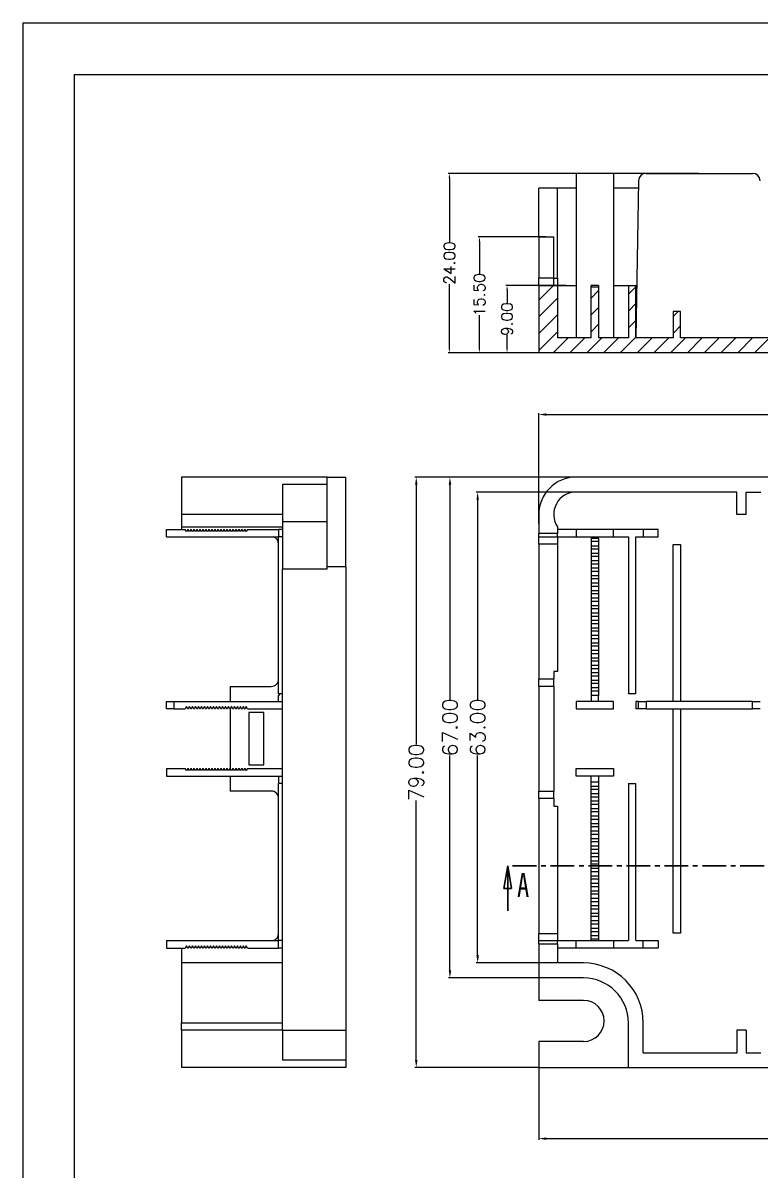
# Model space of a CAD drawing. Header units: inches. Extents: x 1800 to 3196, y 326 to 616.
# Drawn here: x 1800.4 to 1899.1, y 462.4 to 615.9 of the extents above; entities that cross this region are included whole.
import ezdxf

# ---------------------------------------------------------------- set-up
doc = ezdxf.new("R2010")
doc.units = ezdxf.units.IN
doc.header["$LTSCALE"] = 0.05
doc.linetypes.add('CENTERX2', pattern=[101.6, 63.5, -12.7, 12.7, -12.7])
doc.styles.add('SLDTEXTSTYLE0', font='TXT', dxfattribs={"width": 0.75})
doc.styles.get("Standard").update_dxf_attribs({"font": 'txt', "bigfont": 'gbcbig.shx'})
doc.dimstyles.new('2', dxfattribs={"dimtxt": 1.5, "dimasz": 0.6, "dimexe": 0.18, "dimexo": 0.0625, "dimgap": 0.09, "dimtad": 0, "dimzin": 0, "dimdsep": 46, "dimtxsty": 'Standard', "dimcen": 0, "dimclrd": 3, "dimclre": 3, "dimadec": 0, "dimazin": 2, "dimtfac": 1, "dimtofl": 0, "dimtmove": 0, "dimatfit": 3, "dimfxl": 1, "dimtolj": 1, "dimtzin": 0, "dimarcsym": 0})
doc.dimstyles.new('2.5', dxfattribs={"dimtxt": 2, "dimasz": 1, "dimexe": 0.18, "dimexo": 0.0625, "dimgap": 0.09, "dimtad": 0, "dimzin": 0, "dimdsep": 46, "dimtxsty": 'Standard', "dimcen": 1, "dimclrd": 3, "dimclre": 3, "dimclrt": 256, "dimadec": 0, "dimazin": 2, "dimtfac": 1, "dimtofl": 0, "dimtmove": 0, "dimatfit": 3, "dimfxl": 1, "dimtolj": 1, "dimtzin": 0, "dimarcsym": 0})

# ---------------------------------------------------------------- blocks, each defined once
blk = doc.blocks.new('_CLOSED')
at = {"color": 0, "linetype": 'ByBlock', "lineweight": -2}
for p, q in [((-1, 0.166667), (0, 0)), ((-1, 0.166667), (-1, -0.166667)), ((0, 0), (-1, -0.166667)), ((0, 0), (-1, 0))]:
    blk.add_line(p, q, dxfattribs=at)
blk = doc.blocks.new('*D197')
at = {"color": 3, "lineweight": -2}
for p, q in [((1890.92, 595.73), (1857.34, 595.73)), ((1857.52, 595.13), (1857.52, 586.57)), ((1857.52, 572.33), (1857.52, 580.89)), ((1870.96, 571.73), (1857.34, 571.73))]:
    blk.add_line(p, q, dxfattribs=at)
at = {"color": 3}
for points in [[(1857.42, 595.13), (1857.62, 595.13), (1857.52, 595.73)], [(1857.42, 572.33), (1857.62, 572.33), (1857.52, 571.73)]]:
    blk.add_solid(points, dxfattribs=at)
at = {"layer": 'Defpoints', "color": 0}
for p in [(1857.52, 595.73), (1890.98, 595.73), (1871.02, 571.73)]:
    blk.add_point(p, dxfattribs=at)
at = {"color": 0, "insert": (1857.52, 583.73), "char_height": 1.5, "attachment_point": 5, "rotation": 90}
blk.add_mtext('\\A1;24.00', dxfattribs=at)
blk = doc.blocks.new('*D198')
at = {"color": 3, "lineweight": -2}
for p, q in [((1873.17, 580.73), (1865.06, 580.73)), ((1865.24, 580.13), (1865.24, 578.32)), ((1865.24, 572.33), (1865.24, 574.14)), ((1874.34, 571.73), (1865.06, 571.73))]:
    blk.add_line(p, q, dxfattribs=at)
at = {"color": 3}
for points in [[(1865.14, 580.13), (1865.34, 580.13), (1865.24, 580.73)], [(1865.14, 572.33), (1865.34, 572.33), (1865.24, 571.73)]]:
    blk.add_solid(points, dxfattribs=at)
at = {"layer": 'Defpoints', "color": 0}
for p in [(1865.24, 580.73), (1873.23, 580.73), (1874.41, 571.73)]:
    blk.add_point(p, dxfattribs=at)
at = {"color": 0, "insert": (1865.24, 576.23), "char_height": 1.5, "attachment_point": 5, "rotation": 90}
blk.add_mtext('\\A1;9.00', dxfattribs=at)
blk = doc.blocks.new('*D199')
at = {"color": 3, "lineweight": -2}
for p, q in [((1870.42, 587.23), (1861.36, 587.23)), ((1861.54, 586.63), (1861.54, 582.2)), ((1861.54, 572.33), (1861.54, 576.77)), ((1872.77, 571.73), (1861.36, 571.73))]:
    blk.add_line(p, q, dxfattribs=at)
at = {"color": 3}
for points in [[(1861.44, 586.63), (1861.64, 586.63), (1861.54, 587.23)], [(1861.44, 572.33), (1861.64, 572.33), (1861.54, 571.73)]]:
    blk.add_solid(points, dxfattribs=at)
at = {"layer": 'Defpoints', "color": 0}
for p in [(1861.54, 587.23), (1870.48, 587.23), (1872.84, 571.73)]:
    blk.add_point(p, dxfattribs=at)
at = {"color": 0, "insert": (1861.54, 579.48), "char_height": 1.5, "attachment_point": 5, "rotation": 90}
blk.add_mtext('\\A1;15.50', dxfattribs=at)
blk = doc.blocks.new('*D283')
at = {"color": 3, "lineweight": -2}
for p, q in [((1874.42, 555.09), (1852.9, 555.09)), ((1853.08, 554.09), (1853.08, 519.35)), ((1853.08, 477.09), (1853.08, 511.83)), ((1869.42, 476.09), (1852.9, 476.09))]:
    blk.add_line(p, q, dxfattribs=at)
at = {"color": 3}
for points in [[(1852.92, 554.09), (1853.25, 554.09), (1853.08, 555.09)], [(1852.92, 477.09), (1853.25, 477.09), (1853.08, 476.09)]]:
    blk.add_solid(points, dxfattribs=at)
at = {"layer": 'Defpoints', "color": 0}
for p in [(1853.08, 555.09), (1874.48, 555.09), (1869.48, 476.09)]:
    blk.add_point(p, dxfattribs=at)
at = {"insert": (1853.08, 515.59), "char_height": 2, "attachment_point": 5, "rotation": 90}
blk.add_mtext('\\A1;79.00', dxfattribs=at)
blk = doc.blocks.new('*D284')
at = {"color": 3, "lineweight": -2}
for p, q in [((1874.42, 553.09), (1861.12, 553.09)), ((1861.3, 552.09), (1861.3, 525.35)), ((1861.3, 491.09), (1861.3, 517.83)), ((1871.92, 490.09), (1861.12, 490.09))]:
    blk.add_line(p, q, dxfattribs=at)
at = {"color": 3}
for points in [[(1861.14, 552.09), (1861.47, 552.09), (1861.3, 553.09)], [(1861.14, 491.09), (1861.47, 491.09), (1861.3, 490.09)]]:
    blk.add_solid(points, dxfattribs=at)
at = {"layer": 'Defpoints', "color": 0}
for p in [(1861.3, 553.09), (1874.48, 553.09), (1871.98, 490.09)]:
    blk.add_point(p, dxfattribs=at)
at = {"insert": (1861.3, 521.59), "char_height": 2, "attachment_point": 5, "rotation": 90}
blk.add_mtext('\\A1;63.00', dxfattribs=at)
blk = doc.blocks.new('*D285')
at = {"color": 3, "lineweight": -2}
for p, q in [((1874.42, 555.09), (1857.41, 555.09)), ((1857.59, 554.09), (1857.59, 525.35)), ((1857.59, 489.09), (1857.59, 517.83)), ((1869.42, 488.09), (1857.41, 488.09))]:
    blk.add_line(p, q, dxfattribs=at)
at = {"color": 3}
for points in [[(1857.43, 554.09), (1857.76, 554.09), (1857.59, 555.09)], [(1857.43, 489.09), (1857.76, 489.09), (1857.59, 488.09)]]:
    blk.add_solid(points, dxfattribs=at)
at = {"layer": 'Defpoints', "color": 0}
for p in [(1857.59, 555.09), (1874.48, 555.09), (1869.48, 488.09)]:
    blk.add_point(p, dxfattribs=at)
at = {"insert": (1857.59, 521.59), "char_height": 2, "attachment_point": 5, "rotation": 90}
blk.add_mtext('\\A1;67.00', dxfattribs=at)
blk = doc.blocks.new('*D286')
at = {"color": 3, "lineweight": -2}
for p, q in [((1992.48, 482.29), (1992.48, 466.41)), ((1869.48, 477.78), (1869.48, 466.41)), ((1870.48, 466.59), (1926.56, 466.59)), ((1991.48, 466.59), (1935.4, 466.59))]:
    blk.add_line(p, q, dxfattribs=at)
at = {"color": 3}
for points in [[(1870.48, 466.75), (1870.48, 466.42), (1869.48, 466.59)], [(1991.48, 466.75), (1991.48, 466.42), (1992.48, 466.59)]]:
    blk.add_solid(points, dxfattribs=at)
at = {"layer": 'Defpoints', "color": 0}
for p in [(1992.48, 482.36), (1869.48, 477.84), (1992.48, 466.59)]:
    blk.add_point(p, dxfattribs=at)
at = {"insert": (1930.98, 466.59), "char_height": 2, "attachment_point": 5}
blk.add_mtext('\\A1;123.00', dxfattribs=at)
blk = doc.blocks.new('*D287')
at = {"color": 3, "lineweight": -2}
for p, q in [((1869.48, 548.88), (1869.48, 563.65)), ((1870.48, 563.47), (1927.06, 563.47)), ((1992.48, 563.47), (1935.9, 563.47)), ((1993.48, 555.15), (1993.48, 563.65))]:
    blk.add_line(p, q, dxfattribs=at)
at = {"color": 3}
for points in [[(1870.48, 563.63), (1870.48, 563.3), (1869.48, 563.47)], [(1992.48, 563.63), (1992.48, 563.3), (1993.48, 563.47)]]:
    blk.add_solid(points, dxfattribs=at)
at = {"layer": 'Defpoints', "color": 0}
for p in [(1869.48, 563.47), (1993.48, 555.09), (1869.48, 548.82)]:
    blk.add_point(p, dxfattribs=at)
at = {"insert": (1931.48, 563.47), "char_height": 2, "attachment_point": 5}
blk.add_mtext('\\A1;124.00', dxfattribs=at)

msp = doc.modelspace()

# ---------------------------------------------------------------- hatches: boundary and pattern name
at = {"linetype": 'Continuous', "lineweight": 0}
h = msp.add_hatch(dxfattribs=at)
h.set_pattern_fill('ANSI31', color=4, scale=0.5, style=0)
h.set_pattern_definition([(45, (181.3522, -67.6438), (-1.122532, 1.122532), [])])
h.paths.add_polyline_path([(1992.481, 580.234), (1991.481, 580.234), (1991.481, 577.234), (1990.481, 577.234), (1990.481, 573.734), (1888.481, 573.734), (1888.481, 577.234), (1887.481, 577.234), (1887.481, 573.734), (1882.481, 573.734), (1882.481, 580.734), (1881.481, 580.734), (1881.481, 573.734), (1877.481, 573.734), (1877.481, 580.545), (1876.481, 580.545), (1876.481, 573.734), (1871.981, 573.734), (1871.981, 580.734), (1869.481, 580.734), (1869.481, 571.734), (1992.481, 571.734)], flags=0)

# ---------------------------------------------------------------- linework, layer by layer
for p, q in [((1800.421, 615.855), (2209.076, 615.855)), ((1800.421, 615.855), (1800.421, 326.907)), ((1807.301, 608.975), (2202.196, 608.975)), ((1807.301, 608.975), (1807.301, 333.787)), ((1820.64, 524.089), (1822.158, 524.089)), ((1830.504, 524.089), (1835.158, 524.089))]:
    msp.add_line(p, q)
at = {"color": 7, "linetype": 'Continuous', "lineweight": 15}
for p, q in [((1874.481, 595.734), (1874.481, 573.734)), ((1879.481, 595.734), (1874.481, 595.734)), ((1879.481, 595.734), (1879.481, 573.734)), ((1883.848, 595.734), (1898.115, 595.734)), ((1882.848, 594.752), (1882.481, 573.734)), ((1871.981, 593.734), (1869.481, 593.734)), ((1869.481, 587.234), (1869.481, 593.734)), ((1871.981, 581.699), (1871.981, 593.734)), ((1874.481, 593.734), (1871.981, 593.734)), ((1882.83, 593.734), (1879.481, 593.734)), ((1869.481, 587.234), (1871.481, 587.234)), ((1869.481, 587.234), (1869.481, 581.734)), ((1871.481, 581.734), (1871.481, 587.234)), ((1869.481, 581.734), (1871.481, 581.734)), ((1869.481, 580.734), (1869.481, 581.734)), ((1871.481, 580.734), (1871.481, 581.734)), ((1871.981, 581.699), (1871.981, 580.734)), ((1869.481, 580.734), (1869.481, 571.734)), ((1869.481, 580.734), (1871.981, 580.734)), ((1871.981, 580.734), (1871.981, 573.734)), ((1871.981, 580.734), (1874.481, 580.734)), ((1877.481, 580.734), (1876.481, 580.734)), ((1876.481, 580.545), (1876.481, 580.734)), ((1876.481, 573.734), (1876.481, 580.545)), ((1876.481, 580.545), (1877.481, 580.545)), ((1877.481, 580.734), (1877.481, 580.545)), ((1877.481, 580.545), (1877.481, 573.734)), ((1879.481, 580.734), (1881.481, 580.734)), ((1881.481, 580.734), (1881.481, 573.734)), ((1881.481, 580.734), (1882.481, 580.734)), ((1882.481, 573.734), (1882.481, 580.734)), ((1882.481, 580.734), (1882.604, 580.734)), ((1887.481, 577.234), (1887.481, 573.734)), ((1888.481, 577.234), (1887.481, 577.234)), ((1888.481, 573.734), (1888.481, 577.234)), ((1876.481, 573.734), (1871.981, 573.734)), ((1881.481, 573.734), (1877.481, 573.734)), ((1887.481, 573.734), (1882.481, 573.734)), ((1990.481, 573.734), (1888.481, 573.734)), ((1992.481, 571.734), (1869.481, 571.734)), ((1821.658, 555.089), (1821.658, 550.089)), ((1841.158, 555.089), (1821.658, 555.089)), ((1841.158, 554.089), (1835.158, 554.089)), ((1835.158, 554.089), (1835.158, 549.089)), ((1841.158, 543.089), (1841.158, 555.089)), ((1841.158, 555.089), (1843.658, 555.089)), ((1843.658, 543.089), (1843.658, 555.089)), ((1900.481, 555.089), (1874.481, 555.089)), ((1895.981, 553.089), (1874.481, 553.089)), ((1895.981, 550.089), (1895.981, 553.089)), ((1897.231, 553.089), (1899.231, 553.089)), ((1897.231, 550.089), (1897.231, 553.089)), ((1835.158, 550.089), (1821.658, 550.089)), ((1821.658, 550.089), (1821.658, 548.431)), ((1869.481, 550.089), (1869.481, 547.543)), ((1897.231, 550.089), (1895.981, 550.089)), ((1819.658, 547.089), (1819.658, 548.089)), ((1819.658, 548.089), (1822.158, 548.089)), ((1821.658, 548.431), (1835.158, 548.431)), ((1821.658, 548.431), (1821.658, 548.089)), ((1822.331, 547.789), (1822.158, 548.089)), ((1822.504, 548.089), (1822.331, 547.789)), ((1822.504, 548.089), (1822.558, 548.089)), ((1822.731, 547.789), (1822.558, 548.089)), ((1822.904, 548.089), (1822.731, 547.789)), ((1822.904, 548.089), (1822.958, 548.089)), ((1823.131, 547.789), (1822.958, 548.089)), ((1823.304, 548.089), (1823.131, 547.789)), ((1823.304, 548.089), (1823.358, 548.089)), ((1823.531, 547.789), (1823.358, 548.089)), ((1823.704, 548.089), (1823.531, 547.789)), ((1823.704, 548.089), (1823.758, 548.089)), ((1823.931, 547.789), (1823.758, 548.089)), ((1824.104, 548.089), (1823.931, 547.789)), ((1824.104, 548.089), (1824.158, 548.089)), ((1824.331, 547.789), (1824.158, 548.089)), ((1824.504, 548.089), (1824.331, 547.789)), ((1824.504, 548.089), (1824.558, 548.089)), ((1824.731, 547.789), (1824.558, 548.089)), ((1824.904, 548.089), (1824.731, 547.789)), ((1824.904, 548.089), (1824.958, 548.089)), ((1825.131, 547.789), (1824.958, 548.089)), ((1825.304, 548.089), (1825.131, 547.789)), ((1825.304, 548.089), (1825.358, 548.089)), ((1825.531, 547.789), (1825.358, 548.089)), ((1825.704, 548.089), (1825.531, 547.789)), ((1825.704, 548.089), (1825.758, 548.089)), ((1825.931, 547.789), (1825.758, 548.089)), ((1826.104, 548.089), (1825.931, 547.789)), ((1826.104, 548.089), (1826.158, 548.089)), ((1826.331, 547.789), (1826.158, 548.089)), ((1826.504, 548.089), (1826.331, 547.789)), ((1826.504, 548.089), (1826.558, 548.089)), ((1826.731, 547.789), (1826.558, 548.089)), ((1826.904, 548.089), (1826.731, 547.789)), ((1826.904, 548.089), (1826.958, 548.089)), ((1827.131, 547.789), (1826.958, 548.089)), ((1827.304, 548.089), (1827.131, 547.789)), ((1827.304, 548.089), (1827.358, 548.089)), ((1827.531, 547.789), (1827.358, 548.089)), ((1827.704, 548.089), (1827.531, 547.789)), ((1827.704, 548.089), (1827.758, 548.089)), ((1827.931, 547.789), (1827.758, 548.089)), ((1828.104, 548.089), (1827.931, 547.789)), ((1828.104, 548.089), (1828.158, 548.089)), ((1828.331, 547.789), (1828.158, 548.089)), ((1828.504, 548.089), (1828.331, 547.789)), ((1828.504, 548.089), (1828.558, 548.089)), ((1828.731, 547.789), (1828.558, 548.089)), ((1828.904, 548.089), (1828.731, 547.789)), ((1828.904, 548.089), (1828.958, 548.089)), ((1829.131, 547.789), (1828.958, 548.089)), ((1829.304, 548.089), (1829.131, 547.789)), ((1829.304, 548.089), (1829.358, 548.089)), ((1829.531, 547.789), (1829.358, 548.089)), ((1829.704, 548.089), (1829.531, 547.789)), ((1829.704, 548.089), (1829.758, 548.089)), ((1829.931, 547.789), (1829.758, 548.089)), ((1830.104, 548.089), (1829.931, 547.789)), ((1830.104, 548.089), (1830.158, 548.089)), ((1830.331, 547.789), (1830.158, 548.089)), ((1830.504, 548.089), (1830.331, 547.789)), ((1830.504, 548.089), (1834.658, 548.089)), ((1834.658, 548.089), (1834.658, 547.089)), ((1835.158, 548.089), (1834.658, 548.089)), ((1841.158, 549.089), (1835.158, 549.089)), ((1835.158, 549.089), (1835.158, 542.789)), ((1871.981, 548.431), (1871.981, 547.543)), ((1874.481, 548.089), (1871.981, 548.089)), ((1879.481, 548.089), (1874.481, 548.089)), ((1874.481, 548.089), (1874.481, 547.089)), ((1879.481, 547.089), (1879.481, 548.089)), ((1883.481, 548.089), (1879.481, 548.089)), ((1883.481, 548.089), (1883.481, 547.089)), ((1885.481, 548.089), (1883.481, 548.089)), ((1885.481, 547.089), (1885.481, 548.089)), ((1819.658, 547.089), (1834.658, 547.089)), ((1835.158, 547.089), (1834.658, 547.089)), ((1834.658, 526.089), (1834.658, 547.089)), ((1871.981, 547.543), (1869.481, 547.543)), ((1869.481, 547.123), (1869.481, 547.543)), ((1869.481, 547.123), (1871.981, 547.123)), ((1869.481, 546.124), (1869.481, 547.123)), ((1871.981, 547.123), (1871.981, 547.543)), ((1871.981, 547.123), (1871.981, 546.124)), ((1871.981, 547.089), (1874.481, 547.089)), ((1874.481, 547.089), (1879.481, 547.089)), ((1876.481, 547.089), (1876.481, 546.889)), ((1876.481, 546.889), (1876.481, 546.462)), ((1877.481, 546.889), (1876.481, 546.889)), ((1876.481, 546.462), (1876.481, 545.889)), ((1877.481, 546.462), (1876.481, 546.462)), ((1877.481, 546.889), (1877.481, 547.089)), ((1877.481, 546.889), (1877.481, 546.462)), ((1877.481, 546.462), (1877.481, 545.889)), ((1879.481, 547.089), (1881.481, 547.089)), ((1881.481, 547.089), (1881.481, 526.089)), ((1882.481, 526.089), (1882.481, 547.089)), ((1882.481, 547.089), (1883.481, 547.089)), ((1883.481, 547.089), (1885.481, 547.089)), ((1871.981, 546.124), (1869.481, 546.124)), ((1869.481, 546.124), (1869.481, 528.089)), ((1871.981, 546.124), (1871.981, 529.089)), ((1876.481, 545.889), (1877.481, 545.889)), ((1876.481, 545.889), (1876.481, 545.462)), ((1877.481, 545.462), (1876.481, 545.462)), ((1876.481, 545.462), (1876.481, 544.889)), ((1876.481, 544.889), (1876.481, 544.462)), ((1877.481, 544.889), (1876.481, 544.889)), ((1877.481, 545.889), (1877.481, 545.462)), ((1877.481, 545.462), (1877.481, 544.889)), ((1877.481, 544.889), (1877.481, 544.462)), ((1887.481, 546.089), (1888.481, 546.089)), ((1887.481, 525.089), (1887.481, 546.089)), ((1888.481, 546.089), (1888.481, 525.089)), ((1877.481, 544.462), (1876.481, 544.462)), ((1876.481, 544.462), (1876.481, 543.889)), ((1877.481, 543.889), (1876.481, 543.889)), ((1876.481, 543.889), (1876.481, 543.462)), ((1876.481, 543.462), (1876.481, 542.889)), ((1877.481, 543.462), (1876.481, 543.462)), ((1877.481, 544.462), (1877.481, 543.889)), ((1877.481, 543.889), (1877.481, 543.462)), ((1877.481, 543.462), (1877.481, 542.889)), ((1835.158, 481.089), (1835.158, 542.789)), ((1841.158, 542.789), (1835.158, 542.789)), ((1843.658, 543.089), (1841.158, 543.089)), ((1841.158, 542.789), (1841.158, 543.089)), ((1843.658, 543.089), (1843.658, 481.089)), ((1877.481, 542.889), (1876.481, 542.889)), ((1876.481, 542.889), (1876.481, 542.462)), ((1876.481, 542.462), (1876.481, 541.889)), ((1877.481, 542.462), (1876.481, 542.462)), ((1877.481, 541.889), (1876.481, 541.889)), ((1876.481, 541.889), (1876.481, 541.462)), ((1877.481, 542.889), (1877.481, 542.462)), ((1877.481, 542.462), (1877.481, 541.889)), ((1877.481, 541.889), (1877.481, 541.462)), ((1876.481, 541.462), (1876.481, 540.889)), ((1877.481, 541.462), (1876.481, 541.462)), ((1877.481, 540.889), (1876.481, 540.889)), ((1876.481, 540.889), (1876.481, 540.462)), ((1876.481, 540.462), (1876.481, 539.889)), ((1877.481, 540.462), (1876.481, 540.462)), ((1877.481, 541.462), (1877.481, 540.889)), ((1877.481, 540.889), (1877.481, 540.462)), ((1877.481, 540.462), (1877.481, 539.889)), ((1877.481, 539.889), (1876.481, 539.889)), ((1876.481, 539.889), (1876.481, 539.462)), ((1877.481, 539.462), (1876.481, 539.462)), ((1876.481, 539.462), (1876.481, 538.889)), ((1876.481, 538.889), (1876.481, 538.462)), ((1877.481, 538.889), (1876.481, 538.889)), ((1877.481, 539.889), (1877.481, 539.462)), ((1877.481, 539.462), (1877.481, 538.889)), ((1877.481, 538.889), (1877.481, 538.462)), ((1877.481, 538.462), (1876.481, 538.462)), ((1876.481, 538.462), (1876.481, 537.889)), ((1877.481, 537.889), (1876.481, 537.889)), ((1876.481, 537.889), (1876.481, 537.462)), ((1877.481, 537.462), (1876.481, 537.462)), ((1876.481, 537.462), (1876.481, 536.889)), ((1877.481, 538.462), (1877.481, 537.889)), ((1877.481, 537.889), (1877.481, 537.462)), ((1877.481, 537.462), (1877.481, 536.889)), ((1877.481, 536.889), (1876.481, 536.889)), ((1876.481, 536.889), (1876.481, 536.462)), ((1877.481, 536.462), (1876.481, 536.462)), ((1876.481, 536.462), (1876.481, 535.889)), ((1877.481, 535.889), (1876.481, 535.889)), ((1876.481, 535.889), (1876.481, 535.462)), ((1877.481, 536.889), (1877.481, 536.462)), ((1877.481, 536.462), (1877.481, 535.889)), ((1877.481, 535.889), (1877.481, 535.462)), ((1877.481, 535.462), (1876.481, 535.462)), ((1876.481, 535.462), (1876.481, 534.889)), ((1877.481, 534.889), (1876.481, 534.889)), ((1876.481, 534.889), (1876.481, 534.462)), ((1877.481, 534.462), (1876.481, 534.462)), ((1876.481, 534.462), (1876.481, 533.889)), ((1877.481, 535.462), (1877.481, 534.889)), ((1877.481, 534.889), (1877.481, 534.462)), ((1877.481, 534.462), (1877.481, 533.889)), ((1877.481, 533.889), (1876.481, 533.889)), ((1876.481, 533.889), (1876.481, 533.462)), ((1877.481, 533.462), (1876.481, 533.462)), ((1876.481, 533.462), (1876.481, 532.889)), ((1876.481, 532.889), (1876.481, 532.462)), ((1877.481, 532.889), (1876.481, 532.889)), ((1877.481, 533.889), (1877.481, 533.462)), ((1877.481, 533.462), (1877.481, 532.889)), ((1877.481, 532.889), (1877.481, 532.462)), ((1876.481, 532.462), (1876.481, 531.889)), ((1877.481, 532.462), (1876.481, 532.462)), ((1877.481, 531.889), (1876.481, 531.889)), ((1876.481, 531.889), (1876.481, 531.462)), ((1876.481, 531.462), (1876.481, 530.889)), ((1877.481, 531.462), (1876.481, 531.462)), ((1877.481, 532.462), (1877.481, 531.889)), ((1877.481, 531.889), (1877.481, 531.462)), ((1877.481, 531.462), (1877.481, 530.889)), ((1877.481, 530.889), (1876.481, 530.889)), ((1876.481, 530.889), (1876.481, 530.462)), ((1876.481, 530.462), (1876.481, 529.889)), ((1877.481, 530.462), (1876.481, 530.462)), ((1877.481, 529.889), (1876.481, 529.889)), ((1876.481, 529.889), (1876.481, 529.462)), ((1877.481, 530.889), (1877.481, 530.462)), ((1877.481, 530.462), (1877.481, 529.889)), ((1877.481, 529.889), (1877.481, 529.462)), ((1869.481, 528.089), (1871.481, 528.089)), ((1869.481, 527.089), (1869.481, 528.089)), ((1871.981, 529.089), (1871.481, 529.089)), ((1871.481, 529.089), (1871.481, 528.089)), ((1871.481, 527.089), (1871.481, 528.089)), ((1877.481, 529.462), (1876.481, 529.462)), ((1876.481, 529.462), (1876.481, 528.889)), ((1877.481, 528.889), (1876.481, 528.889)), ((1876.481, 528.889), (1876.481, 528.462)), ((1877.481, 528.462), (1876.481, 528.462)), ((1876.481, 528.462), (1876.481, 527.889)), ((1877.481, 529.462), (1877.481, 528.889)), ((1877.481, 528.889), (1877.481, 528.462)), ((1877.481, 528.462), (1877.481, 527.889)), ((1828.158, 527.089), (1828.158, 525.089)), ((1828.158, 527.089), (1833.658, 527.089)), ((1871.481, 527.089), (1869.481, 527.089)), ((1869.481, 527.089), (1869.481, 513.089)), ((1871.481, 527.089), (1871.481, 513.089)), ((1876.481, 527.889), (1876.481, 527.462)), ((1877.481, 527.889), (1876.481, 527.889)), ((1877.481, 527.462), (1876.481, 527.462)), ((1876.481, 527.462), (1876.481, 526.889)), ((1877.481, 526.889), (1876.481, 526.889)), ((1876.481, 526.889), (1876.481, 526.462)), ((1877.481, 526.462), (1876.481, 526.462)), ((1876.481, 526.462), (1876.481, 525.889)), ((1877.481, 527.889), (1877.481, 527.462)), ((1877.481, 527.462), (1877.481, 526.889)), ((1877.481, 526.889), (1877.481, 526.462)), ((1877.481, 526.462), (1877.481, 525.889)), ((1819.658, 524.089), (1819.658, 525.089)), ((1819.658, 525.089), (1820.64, 525.089)), ((1820.64, 525.089), (1820.64, 524.089)), ((1820.64, 525.089), (1835.158, 525.089)), ((1835.158, 526.089), (1834.658, 526.089)), ((1834.833, 526.089), (1834.658, 525.889)), ((1834.658, 525.089), (1834.658, 525.889)), ((1879.481, 525.089), (1874.481, 525.089)), ((1874.481, 525.089), (1874.481, 524.089)), ((1876.481, 525.889), (1876.481, 525.089)), ((1877.481, 525.889), (1876.481, 525.889)), ((1877.481, 525.089), (1877.481, 525.889)), ((1879.481, 524.089), (1879.481, 525.089)), ((1882.481, 526.089), (1881.481, 526.089)), ((1882.481, 525.089), (1882.481, 524.089)), ((1882.848, 525.089), (1882.481, 525.089)), ((1882.848, 524.089), (1882.848, 525.089)), ((1882.848, 525.089), (1883.848, 525.089)), ((1883.848, 525.089), (1883.848, 524.089)), ((1898.115, 525.089), (1883.848, 525.089)), ((1898.115, 524.089), (1898.115, 525.089)), ((1898.115, 525.089), (1899.115, 525.089)), ((1820.64, 524.089), (1819.658, 524.089)), ((1822.331, 524.389), (1822.158, 524.089)), ((1822.504, 524.089), (1822.331, 524.389)), ((1822.504, 524.089), (1822.558, 524.089)), ((1822.731, 524.389), (1822.558, 524.089)), ((1822.904, 524.089), (1822.731, 524.389)), ((1822.904, 524.089), (1822.958, 524.089)), ((1823.131, 524.389), (1822.958, 524.089)), ((1823.304, 524.089), (1823.131, 524.389)), ((1823.304, 524.089), (1823.358, 524.089)), ((1823.531, 524.389), (1823.358, 524.089)), ((1823.704, 524.089), (1823.531, 524.389)), ((1823.704, 524.089), (1823.758, 524.089)), ((1823.931, 524.389), (1823.758, 524.089)), ((1824.104, 524.089), (1823.931, 524.389)), ((1824.104, 524.089), (1824.158, 524.089)), ((1824.331, 524.389), (1824.158, 524.089)), ((1824.504, 524.089), (1824.331, 524.389)), ((1824.504, 524.089), (1824.558, 524.089)), ((1824.731, 524.389), (1824.558, 524.089)), ((1824.904, 524.089), (1824.731, 524.389)), ((1824.904, 524.089), (1824.958, 524.089)), ((1825.131, 524.389), (1824.958, 524.089)), ((1825.304, 524.089), (1825.131, 524.389)), ((1825.304, 524.089), (1825.358, 524.089)), ((1825.531, 524.389), (1825.358, 524.089)), ((1825.704, 524.089), (1825.531, 524.389)), ((1825.704, 524.089), (1825.758, 524.089)), ((1825.931, 524.389), (1825.758, 524.089)), ((1826.104, 524.089), (1825.931, 524.389)), ((1826.104, 524.089), (1826.158, 524.089)), ((1826.331, 524.389), (1826.158, 524.089)), ((1826.504, 524.089), (1826.331, 524.389)), ((1826.504, 524.089), (1826.558, 524.089)), ((1826.731, 524.389), (1826.558, 524.089)), ((1826.904, 524.089), (1826.731, 524.389)), ((1826.904, 524.089), (1826.958, 524.089)), ((1827.131, 524.389), (1826.958, 524.089)), ((1827.304, 524.089), (1827.131, 524.389)), ((1827.304, 524.089), (1827.358, 524.089)), ((1827.531, 524.389), (1827.358, 524.089)), ((1827.704, 524.089), (1827.531, 524.389)), ((1827.704, 524.089), (1827.758, 524.089)), ((1827.931, 524.389), (1827.758, 524.089)), ((1828.104, 524.089), (1827.931, 524.389)), ((1828.104, 524.089), (1828.158, 524.089)), ((1828.331, 524.389), (1828.158, 524.089)), ((1828.158, 524.089), (1828.158, 516.089)), ((1828.504, 524.089), (1828.331, 524.389)), ((1828.504, 524.089), (1828.558, 524.089)), ((1828.731, 524.389), (1828.558, 524.089)), ((1828.904, 524.089), (1828.731, 524.389)), ((1828.904, 524.089), (1828.958, 524.089)), ((1829.131, 524.389), (1828.958, 524.089)), ((1829.304, 524.089), (1829.131, 524.389)), ((1829.304, 524.089), (1829.358, 524.089)), ((1829.531, 524.389), (1829.358, 524.089)), ((1829.704, 524.089), (1829.531, 524.389)), ((1829.704, 524.089), (1829.758, 524.089)), ((1829.931, 524.389), (1829.758, 524.089)), ((1830.104, 524.089), (1829.931, 524.389)), ((1830.104, 524.089), (1830.158, 524.089)), ((1830.331, 524.389), (1830.158, 524.089)), ((1830.504, 524.089), (1830.331, 524.389)), ((1830.658, 523.589), (1830.658, 516.589)), ((1832.658, 523.589), (1830.658, 523.589)), ((1832.658, 516.589), (1832.658, 523.589)), ((1874.481, 524.089), (1879.481, 524.089)), ((1882.848, 524.089), (1882.481, 524.089)), ((1883.848, 524.089), (1882.848, 524.089)), ((1883.848, 524.089), (1898.115, 524.089)), ((1887.481, 494.089), (1887.481, 524.089)), ((1888.481, 524.089), (1888.481, 494.089)), ((1899.115, 524.089), (1898.115, 524.089)), ((1819.658, 516.089), (1819.658, 515.089)), ((1819.658, 516.089), (1822.158, 516.089)), ((1822.331, 515.789), (1822.158, 516.089)), ((1822.504, 516.089), (1822.331, 515.789)), ((1822.504, 516.089), (1822.558, 516.089)), ((1822.731, 515.789), (1822.558, 516.089)), ((1822.904, 516.089), (1822.731, 515.789)), ((1822.904, 516.089), (1822.958, 516.089)), ((1823.131, 515.789), (1822.958, 516.089)), ((1823.304, 516.089), (1823.131, 515.789)), ((1823.304, 516.089), (1823.358, 516.089)), ((1823.531, 515.789), (1823.358, 516.089)), ((1823.704, 516.089), (1823.531, 515.789)), ((1823.704, 516.089), (1823.758, 516.089)), ((1823.931, 515.789), (1823.758, 516.089)), ((1824.104, 516.089), (1823.931, 515.789)), ((1824.104, 516.089), (1824.158, 516.089)), ((1824.331, 515.789), (1824.158, 516.089)), ((1824.504, 516.089), (1824.331, 515.789)), ((1824.504, 516.089), (1824.558, 516.089)), ((1824.731, 515.789), (1824.558, 516.089)), ((1824.904, 516.089), (1824.731, 515.789)), ((1824.904, 516.089), (1824.958, 516.089)), ((1825.131, 515.789), (1824.958, 516.089)), ((1825.304, 516.089), (1825.131, 515.789)), ((1825.304, 516.089), (1825.358, 516.089)), ((1825.531, 515.789), (1825.358, 516.089)), ((1825.704, 516.089), (1825.531, 515.789)), ((1825.704, 516.089), (1825.758, 516.089)), ((1825.931, 515.789), (1825.758, 516.089)), ((1826.104, 516.089), (1825.931, 515.789)), ((1826.104, 516.089), (1826.158, 516.089)), ((1826.331, 515.789), (1826.158, 516.089)), ((1826.504, 516.089), (1826.331, 515.789)), ((1826.504, 516.089), (1826.558, 516.089)), ((1826.731, 515.789), (1826.558, 516.089)), ((1826.904, 516.089), (1826.731, 515.789)), ((1826.904, 516.089), (1826.958, 516.089)), ((1827.131, 515.789), (1826.958, 516.089)), ((1827.304, 516.089), (1827.131, 515.789)), ((1827.304, 516.089), (1827.358, 516.089)), ((1827.531, 515.789), (1827.358, 516.089)), ((1827.704, 516.089), (1827.531, 515.789)), ((1827.704, 516.089), (1827.758, 516.089)), ((1827.931, 515.789), (1827.758, 516.089)), ((1828.104, 516.089), (1827.931, 515.789)), ((1828.104, 516.089), (1828.158, 516.089)), ((1828.331, 515.789), (1828.158, 516.089)), ((1828.504, 516.089), (1828.331, 515.789)), ((1828.504, 516.089), (1828.558, 516.089)), ((1828.731, 515.789), (1828.558, 516.089)), ((1828.904, 516.089), (1828.731, 515.789)), ((1828.904, 516.089), (1828.958, 516.089)), ((1829.131, 515.789), (1828.958, 516.089)), ((1829.304, 516.089), (1829.131, 515.789)), ((1829.304, 516.089), (1829.358, 516.089)), ((1829.531, 515.789), (1829.358, 516.089)), ((1829.704, 516.089), (1829.531, 515.789)), ((1829.704, 516.089), (1829.758, 516.089)), ((1829.931, 515.789), (1829.758, 516.089)), ((1830.104, 516.089), (1829.931, 515.789)), ((1830.104, 516.089), (1830.158, 516.089)), ((1830.331, 515.789), (1830.158, 516.089)), ((1830.504, 516.089), (1830.331, 515.789)), ((1830.504, 516.089), (1835.158, 516.089)), ((1830.658, 516.589), (1832.658, 516.589)), ((1874.481, 516.089), (1879.481, 516.089)), ((1874.481, 515.089), (1874.481, 516.089)), ((1879.481, 516.089), (1879.481, 515.089)), ((1819.658, 515.089), (1835.158, 515.089)), ((1828.158, 515.089), (1828.158, 513.089)), ((1834.658, 515.089), (1834.658, 514.289)), ((1834.658, 514.289), (1834.833, 514.089)), ((1879.481, 515.089), (1874.481, 515.089)), ((1876.481, 514.289), (1876.481, 515.089)), ((1877.481, 514.289), (1876.481, 514.289)), ((1876.481, 513.717), (1876.481, 514.289)), ((1877.481, 515.089), (1877.481, 514.289)), ((1877.481, 514.289), (1877.481, 513.717)), ((1833.658, 513.089), (1828.158, 513.089)), ((1835.158, 514.089), (1834.658, 514.089)), ((1834.658, 493.089), (1834.658, 514.089)), ((1869.481, 513.089), (1871.481, 513.089)), ((1869.481, 512.089), (1869.481, 513.089)), ((1871.481, 512.089), (1871.481, 513.089)), ((1877.481, 513.717), (1876.481, 513.717)), ((1876.481, 513.289), (1876.481, 513.717)), ((1877.481, 513.289), (1876.481, 513.289)), ((1876.481, 512.717), (1876.481, 513.289)), ((1877.481, 512.717), (1876.481, 512.717)), ((1876.481, 512.289), (1876.481, 512.717)), ((1877.481, 513.717), (1877.481, 513.289)), ((1877.481, 513.289), (1877.481, 512.717)), ((1877.481, 512.717), (1877.481, 512.289)), ((1881.481, 514.089), (1881.481, 493.089)), ((1881.481, 514.089), (1882.481, 514.089)), ((1882.481, 493.089), (1882.481, 514.089)), ((1871.481, 512.089), (1869.481, 512.089)), ((1869.481, 512.089), (1869.481, 494.055)), ((1871.481, 512.089), (1871.481, 511.089)), ((1871.481, 511.089), (1871.981, 511.089)), ((1871.981, 511.089), (1871.981, 494.055)), ((1876.481, 511.717), (1876.481, 512.289)), ((1877.481, 512.289), (1876.481, 512.289)), ((1877.481, 511.717), (1876.481, 511.717)), ((1876.481, 511.289), (1876.481, 511.717)), ((1877.481, 511.289), (1876.481, 511.289)), ((1876.481, 510.717), (1876.481, 511.289)), ((1877.481, 512.289), (1877.481, 511.717)), ((1877.481, 511.717), (1877.481, 511.289)), ((1877.481, 511.289), (1877.481, 510.717)), ((1877.481, 510.717), (1876.481, 510.717)), ((1876.481, 510.289), (1876.481, 510.717)), ((1877.481, 510.289), (1876.481, 510.289)), ((1876.481, 509.717), (1876.481, 510.289)), ((1877.481, 509.717), (1876.481, 509.717)), ((1876.481, 509.289), (1876.481, 509.717)), ((1877.481, 510.717), (1877.481, 510.289)), ((1877.481, 510.289), (1877.481, 509.717)), ((1877.481, 509.717), (1877.481, 509.289)), ((1877.481, 509.289), (1876.481, 509.289)), ((1876.481, 508.717), (1876.481, 509.289)), ((1877.481, 508.717), (1876.481, 508.717)), ((1876.481, 508.289), (1876.481, 508.717)), ((1876.481, 507.717), (1876.481, 508.289)), ((1877.481, 508.289), (1876.481, 508.289)), ((1877.481, 509.289), (1877.481, 508.717)), ((1877.481, 508.717), (1877.481, 508.289)), ((1877.481, 508.289), (1877.481, 507.717)), ((1877.481, 507.717), (1876.481, 507.717)), ((1876.481, 507.289), (1876.481, 507.717)), ((1877.481, 507.289), (1876.481, 507.289)), ((1876.481, 506.717), (1876.481, 507.289)), ((1877.481, 506.717), (1876.481, 506.717)), ((1876.481, 506.289), (1876.481, 506.717)), ((1877.481, 507.717), (1877.481, 507.289)), ((1877.481, 507.289), (1877.481, 506.717)), ((1877.481, 506.717), (1877.481, 506.289)), ((1876.481, 505.717), (1876.481, 506.289)), ((1877.481, 506.289), (1876.481, 506.289)), ((1876.481, 505.289), (1876.481, 505.717)), ((1877.481, 505.717), (1876.481, 505.717)), ((1876.481, 504.717), (1876.481, 505.289)), ((1877.481, 505.289), (1876.481, 505.289)), ((1877.481, 506.289), (1877.481, 505.717)), ((1877.481, 505.717), (1877.481, 505.289)), ((1877.481, 505.289), (1877.481, 504.717)), ((1877.481, 504.717), (1876.481, 504.717)), ((1876.481, 504.289), (1876.481, 504.717)), ((1876.481, 503.717), (1876.481, 504.289)), ((1877.481, 504.289), (1876.481, 504.289)), ((1876.481, 503.289), (1876.481, 503.717)), ((1877.481, 503.717), (1876.481, 503.717)), ((1877.481, 504.717), (1877.481, 504.289)), ((1877.481, 504.289), (1877.481, 503.717)), ((1877.481, 503.717), (1877.481, 503.289)), ((1876.481, 502.717), (1876.481, 503.289)), ((1877.481, 503.289), (1876.481, 503.289)), ((1877.481, 502.717), (1876.481, 502.717)), ((1876.481, 502.289), (1876.481, 502.717)), ((1877.481, 502.289), (1876.481, 502.289)), ((1876.481, 501.717), (1876.481, 502.289)), ((1877.481, 503.289), (1877.481, 502.717)), ((1877.481, 502.717), (1877.481, 502.289)), ((1877.481, 502.289), (1877.481, 501.717)), ((1877.481, 501.717), (1876.481, 501.717)), ((1876.481, 501.289), (1876.481, 501.717)), ((1877.481, 501.289), (1876.481, 501.289)), ((1876.481, 500.717), (1876.481, 501.289)), ((1877.481, 500.717), (1876.481, 500.717)), ((1876.481, 500.289), (1876.481, 500.717)), ((1877.481, 501.717), (1877.481, 501.289)), ((1877.481, 501.289), (1877.481, 500.717)), ((1877.481, 500.717), (1877.481, 500.289)), ((1877.481, 500.289), (1876.481, 500.289)), ((1876.481, 499.717), (1876.481, 500.289)), ((1877.481, 499.717), (1876.481, 499.717)), ((1876.481, 499.289), (1876.481, 499.717)), ((1877.481, 499.289), (1876.481, 499.289)), ((1876.481, 498.717), (1876.481, 499.289)), ((1877.481, 500.289), (1877.481, 499.717)), ((1877.481, 499.717), (1877.481, 499.289)), ((1877.481, 499.289), (1877.481, 498.717)), ((1877.481, 498.717), (1876.481, 498.717)), ((1876.481, 498.289), (1876.481, 498.717)), ((1877.481, 498.289), (1876.481, 498.289)), ((1876.481, 497.717), (1876.481, 498.289)), ((1876.481, 497.289), (1876.481, 497.717)), ((1877.481, 497.717), (1876.481, 497.717)), ((1876.481, 496.717), (1876.481, 497.289)), ((1877.481, 497.289), (1876.481, 497.289)), ((1877.481, 498.717), (1877.481, 498.289)), ((1877.481, 498.289), (1877.481, 497.717)), ((1877.481, 497.717), (1877.481, 497.289)), ((1877.481, 497.289), (1877.481, 496.717)), ((1877.481, 496.717), (1876.481, 496.717)), ((1876.481, 496.289), (1876.481, 496.717)), ((1876.481, 495.717), (1876.481, 496.289)), ((1877.481, 496.289), (1876.481, 496.289)), ((1877.481, 495.717), (1876.481, 495.717)), ((1876.481, 495.289), (1876.481, 495.717)), ((1877.481, 496.717), (1877.481, 496.289)), ((1877.481, 496.289), (1877.481, 495.717)), ((1877.481, 495.717), (1877.481, 495.289)), ((1876.481, 494.717), (1876.481, 495.289)), ((1877.481, 495.289), (1876.481, 495.289)), ((1877.481, 494.717), (1876.481, 494.717)), ((1876.481, 494.289), (1876.481, 494.717)), ((1876.481, 493.717), (1876.481, 494.289)), ((1876.481, 494.289), (1877.481, 494.289)), ((1877.481, 495.289), (1877.481, 494.717)), ((1877.481, 494.717), (1877.481, 494.289)), ((1877.481, 494.289), (1877.481, 493.717)), ((1819.658, 493.089), (1819.658, 492.089)), ((1819.658, 493.089), (1834.658, 493.089)), ((1834.658, 492.089), (1834.658, 493.089)), ((1835.158, 493.089), (1834.658, 493.089)), ((1869.481, 494.055), (1871.981, 494.055)), ((1869.481, 493.056), (1869.481, 494.055)), ((1869.481, 492.635), (1869.481, 493.056)), ((1871.981, 493.056), (1869.481, 493.056)), ((1871.981, 494.055), (1871.981, 493.056)), ((1871.981, 493.089), (1874.481, 493.089)), ((1871.981, 492.635), (1871.981, 493.056)), ((1874.481, 493.089), (1879.481, 493.089)), ((1874.481, 492.089), (1874.481, 493.089)), ((1876.481, 493.289), (1876.481, 493.717)), ((1877.481, 493.717), (1876.481, 493.717)), ((1876.481, 493.089), (1876.481, 493.289)), ((1877.481, 493.289), (1876.481, 493.289)), ((1877.481, 493.717), (1877.481, 493.289)), ((1877.481, 493.289), (1877.481, 493.089)), ((1879.481, 493.089), (1879.481, 492.089)), ((1879.481, 493.089), (1881.481, 493.089)), ((1882.481, 493.089), (1883.481, 493.089)), ((1883.481, 492.089), (1883.481, 493.089)), ((1883.481, 493.089), (1885.481, 493.089)), ((1885.481, 493.089), (1885.481, 492.089)), ((1888.481, 494.089), (1887.481, 494.089)), ((1819.658, 492.089), (1822.158, 492.089)), ((1821.658, 492.089), (1821.658, 490.089)), ((1822.331, 492.389), (1822.158, 492.089)), ((1822.504, 492.089), (1822.331, 492.389)), ((1822.504, 492.089), (1822.558, 492.089)), ((1822.731, 492.389), (1822.558, 492.089)), ((1822.904, 492.089), (1822.731, 492.389)), ((1822.904, 492.089), (1822.958, 492.089)), ((1823.131, 492.389), (1822.958, 492.089)), ((1823.304, 492.089), (1823.131, 492.389)), ((1823.304, 492.089), (1823.358, 492.089)), ((1823.531, 492.389), (1823.358, 492.089)), ((1823.704, 492.089), (1823.531, 492.389)), ((1823.704, 492.089), (1823.758, 492.089)), ((1823.931, 492.389), (1823.758, 492.089)), ((1824.104, 492.089), (1823.931, 492.389)), ((1824.104, 492.089), (1824.158, 492.089)), ((1824.331, 492.389), (1824.158, 492.089)), ((1824.504, 492.089), (1824.331, 492.389)), ((1824.504, 492.089), (1824.558, 492.089)), ((1824.731, 492.389), (1824.558, 492.089)), ((1824.904, 492.089), (1824.731, 492.389)), ((1824.904, 492.089), (1824.958, 492.089)), ((1825.131, 492.389), (1824.958, 492.089)), ((1825.304, 492.089), (1825.131, 492.389)), ((1825.304, 492.089), (1825.358, 492.089)), ((1825.531, 492.389), (1825.358, 492.089)), ((1825.704, 492.089), (1825.531, 492.389)), ((1825.704, 492.089), (1825.758, 492.089)), ((1825.931, 492.389), (1825.758, 492.089)), ((1826.104, 492.089), (1825.931, 492.389)), ((1826.104, 492.089), (1826.158, 492.089)), ((1826.331, 492.389), (1826.158, 492.089)), ((1826.504, 492.089), (1826.331, 492.389)), ((1826.504, 492.089), (1826.558, 492.089)), ((1826.731, 492.389), (1826.558, 492.089)), ((1826.904, 492.089), (1826.731, 492.389)), ((1826.904, 492.089), (1826.958, 492.089)), ((1827.131, 492.389), (1826.958, 492.089)), ((1827.304, 492.089), (1827.131, 492.389)), ((1827.304, 492.089), (1827.358, 492.089)), ((1827.531, 492.389), (1827.358, 492.089)), ((1827.704, 492.089), (1827.531, 492.389)), ((1827.704, 492.089), (1827.758, 492.089)), ((1827.931, 492.389), (1827.758, 492.089)), ((1828.104, 492.089), (1827.931, 492.389)), ((1828.104, 492.089), (1828.158, 492.089)), ((1828.331, 492.389), (1828.158, 492.089)), ((1828.504, 492.089), (1828.331, 492.389)), ((1828.504, 492.089), (1828.558, 492.089)), ((1828.731, 492.389), (1828.558, 492.089)), ((1828.904, 492.089), (1828.731, 492.389)), ((1828.904, 492.089), (1828.958, 492.089)), ((1829.131, 492.389), (1828.958, 492.089)), ((1829.304, 492.089), (1829.131, 492.389)), ((1829.304, 492.089), (1829.358, 492.089)), ((1829.531, 492.389), (1829.358, 492.089)), ((1829.704, 492.089), (1829.531, 492.389)), ((1829.704, 492.089), (1829.758, 492.089)), ((1829.931, 492.389), (1829.758, 492.089)), ((1830.104, 492.089), (1829.931, 492.389)), ((1830.104, 492.089), (1830.158, 492.089)), ((1830.331, 492.389), (1830.158, 492.089)), ((1830.504, 492.089), (1830.331, 492.389)), ((1830.504, 492.089), (1834.658, 492.089)), ((1835.158, 492.089), (1834.658, 492.089)), ((1869.481, 492.635), (1869.481, 488.089)), ((1869.481, 492.635), (1871.981, 492.635)), ((1871.981, 492.635), (1871.981, 490.089)), ((1874.481, 492.089), (1871.981, 492.089)), ((1879.481, 492.089), (1874.481, 492.089)), ((1883.481, 492.089), (1879.481, 492.089)), ((1885.481, 492.089), (1883.481, 492.089)), ((1835.158, 490.089), (1821.658, 490.089)), ((1821.658, 490.089), (1821.658, 482.089)), ((1875.481, 490.089), (1871.981, 490.089)), ((1875.481, 488.089), (1869.481, 488.089)), ((1869.481, 488.089), (1869.481, 485.089)), ((1875.481, 485.089), (1869.481, 485.089)), ((1821.658, 481.089), (1821.658, 482.089)), ((1881.481, 476.089), (1881.481, 482.089)), ((1883.481, 478.089), (1883.481, 482.089)), ((1821.658, 481.089), (1821.658, 476.089)), ((1835.158, 481.089), (1821.658, 481.089)), ((1835.158, 481.089), (1843.658, 481.089)), ((1835.158, 481.089), (1835.158, 477.089)), ((1843.658, 481.089), (1843.658, 477.089)), ((1895.981, 481.089), (1895.981, 478.089)), ((1897.231, 481.089), (1895.981, 481.089)), ((1897.231, 481.089), (1897.231, 478.089)), ((1869.481, 479.589), (1869.481, 476.089)), ((1875.481, 479.589), (1869.481, 479.589)), ((1883.481, 478.089), (1895.981, 478.089)), ((1897.231, 478.089), (1899.231, 478.089)), ((1843.658, 476.089), (1821.658, 476.089)), ((1843.658, 477.089), (1835.158, 477.089)), ((1843.658, 477.089), (1843.658, 476.089)), ((1869.481, 476.089), (1881.481, 476.089)), ((1881.481, 476.089), (1900.481, 476.089))]:
    msp.add_line(p, q, dxfattribs=at)
at = {"color": 8, "linetype": 'Continuous', "lineweight": 15}
for p, q in [((1871.481, 581.699), (1871.981, 581.699)), ((1821.658, 482.089), (1835.158, 482.089))]:
    msp.add_line(p, q, dxfattribs=at)
at = {"color": 1, "linetype": 'CENTERX2', "lineweight": 30}
msp.add_line((1996.162, 503.072), (1865.329, 503.072), dxfattribs=at)
at = {"color": 7, "linetype": 'Continuous', "lineweight": 30}
msp.add_line((1865.329, 497.072), (1865.329, 503.072), dxfattribs=at)
at = {"color": 7, "linetype": 'Continuous', "lineweight": 15}
for centre, radius, start, end in [((1883.848, 594.734), 1, 90, 179), ((1898.115, 594.734), 1, 1, 90), ((1874.481, 550.089), 5, 90, 180), ((1874.481, 550.089), 3, 90, 213.55731), ((1833.658, 546.124), 1, 0, 74.94761), ((1833.658, 528.089), 1, 270, 0), ((1833.658, 512.089), 1, 0, 90), ((1833.658, 494.055), 1, 285.05239, 0), ((1875.481, 482.089), 8, 0, 90), ((1875.481, 482.089), 6, 0, 90), ((1875.481, 482.339), 2.75, 270, 90)]:
    msp.add_arc(centre, radius, start, end, dxfattribs=at)

# ---------------------------------------------------------------- block references
at = {"color": 7, "linetype": 'Continuous', "lineweight": 30, "xscale": 3, "yscale": 3, "zscale": 0.5, "rotation": 90}
msp.add_blockref('_CLOSED', (1865.329, 503.072), dxfattribs=at)

# ---------------------------------------------------------------- texts
at = {"color": 7, "linetype": 'Continuous', "insert": (1866.581, 502.108), "char_height": 3.175, "attachment_point": 1, "style": 'SLDTEXTSTYLE0'}
msp.add_mtext('A', dxfattribs=at)

# ---------------------------------------------------------------- dimensions: what is measured, and where the dimension line sits
for base, p1, p2, dimstyle, picture, middle in [((1857.521, 595.734), (1871.019, 571.734), (1890.981, 595.734), '2', '*D197', (1857.521, 583.734)), ((1861.54, 587.234), (1872.836, 571.734), (1870.481, 587.234), '2', '*D199', (1861.54, 579.484)), ((1865.239, 580.734), (1874.406, 571.734), (1873.231, 580.734), '2', '*D198', (1865.239, 576.234)), ((1853.083, 555.089), (1869.481, 476.089), (1874.481, 555.089), '2.5', '*D283', (1853.083, 515.589)), ((1857.592, 555.089), (1869.481, 488.089), (1874.481, 555.089), '2.5', '*D285', (1857.592, 521.589)), ((1861.303, 553.089), (1871.981, 490.089), (1874.481, 553.089), '2.5', '*D284', (1861.303, 521.589))]:
    dim = msp.add_linear_dim(base=base, p1=p1, p2=p2, angle=90, dimstyle=dimstyle)
    dim.commit()
    dim.dimension.update_dxf_attribs({"geometry": picture, "text_midpoint": middle})
for base, p1, p2, picture, middle in [((1869.481, 563.468), (1993.481, 555.089), (1869.481, 548.816), '*D287', (1931.481, 563.468)), ((1992.481, 466.587), (1869.481, 477.839), (1992.481, 482.357), '*D286', (1930.981, 466.587))]:
    dim = msp.add_linear_dim(base=base, p1=p1, p2=p2, dimstyle='2.5')
    dim.commit()
    dim.dimension.update_dxf_attribs({"geometry": picture, "text_midpoint": middle})

doc.saveas('drawing.dxf')
